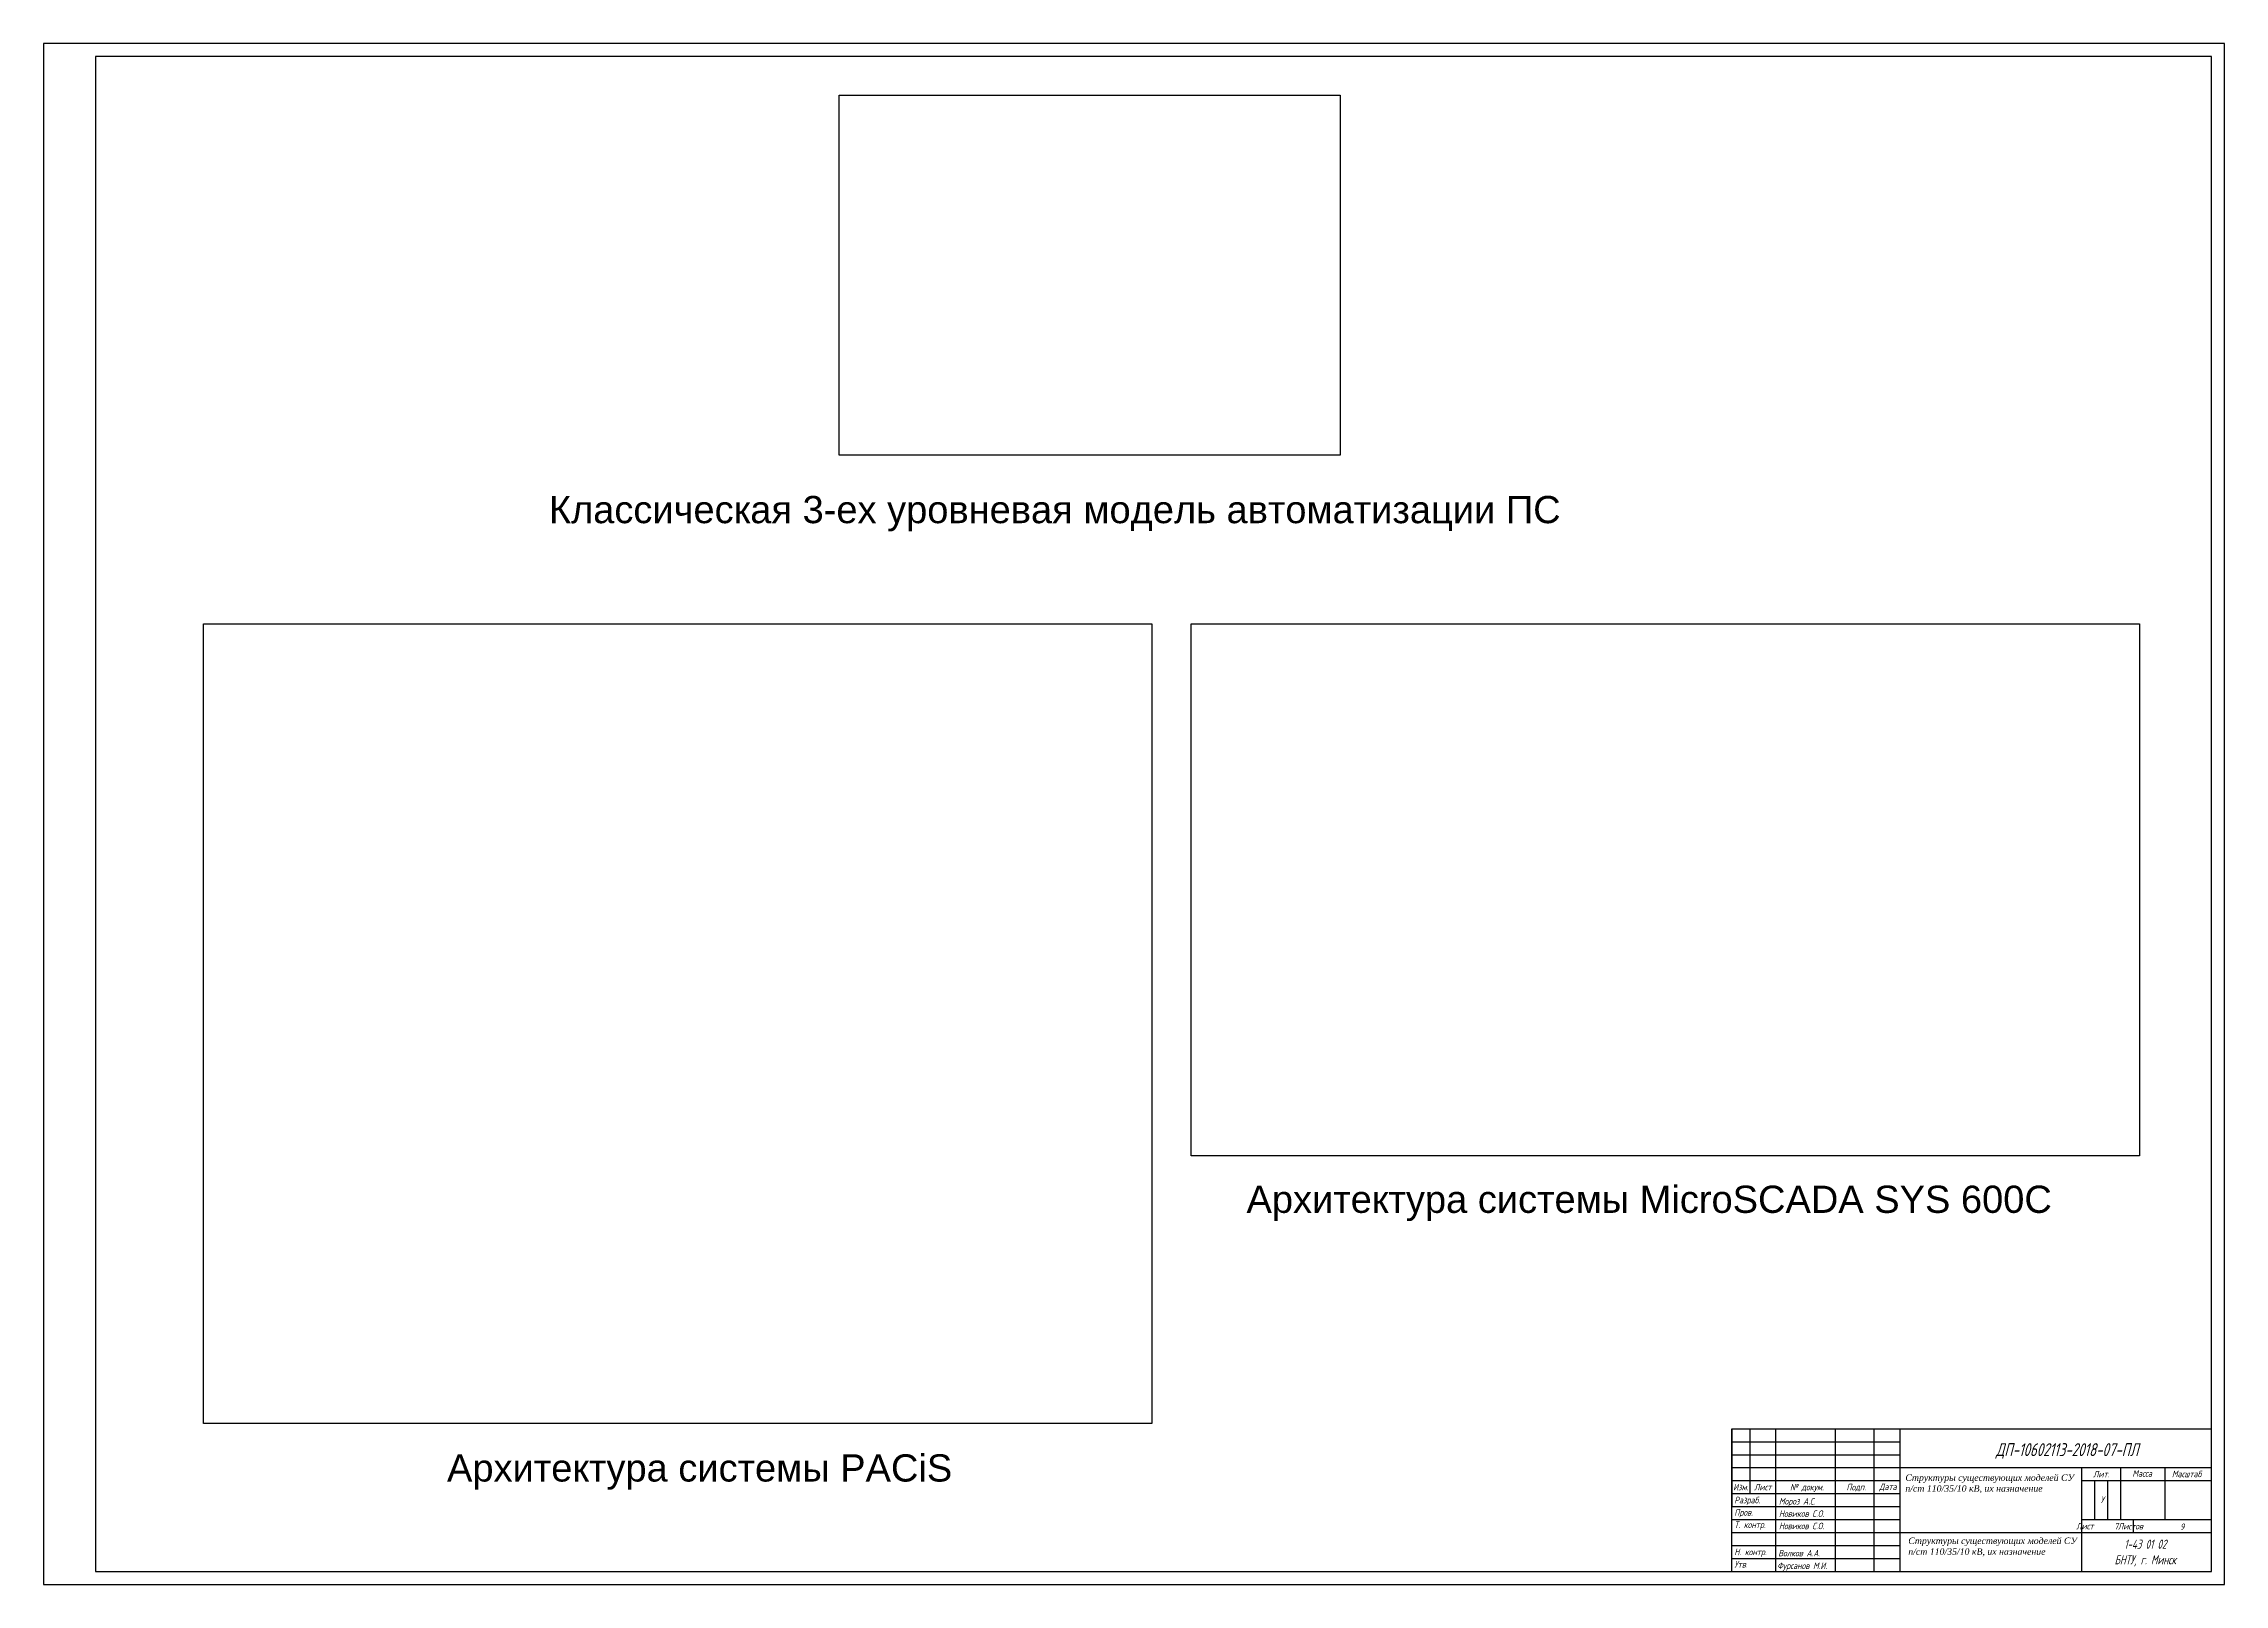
# Model space of a CAD drawing. Header units: millimetres. Extents: x 1971 to 5749, y 1171 to 1783.
# Drawn here: x 2929 to 3770, y 1177 to 1771 of the extents above; entities that cross this region are included whole.
import ezdxf
from ezdxf.enums import TextEntityAlignment as Align

# ---------------------------------------------------------------- set-up
doc = ezdxf.new("R2010")
doc.units = ezdxf.units.MM
doc.styles.get("Standard").update_dxf_attribs({"font": 'arial.ttf'})
doc.styles.add('А2.5', font='geniso.shx', dxfattribs={"width": 0.8, "oblique": 15, "height": 2.5})
doc.styles.add('А3.5', font='geniso.shx', dxfattribs={"width": 0.8, "oblique": 15, "height": 3.5, "bigfont": '@extfont2.shx'})
doc.styles.add('А5', font='geniso.shx', dxfattribs={"width": 0.8, "oblique": 15, "height": 5, "bigfont": '@extfont2.shx'})
picture_1 = doc.add_image_def('image1.jpg', size_in_pixel=(1024, 863))
picture_2 = doc.add_image_def('image2.jpg', size_in_pixel=(1024, 574))
picture_3 = doc.add_image_def('image3.jpg', size_in_pixel=(1998, 1435))

msp = doc.modelspace()

# ---------------------------------------------------------------- linework, layer by layer
for p, q in [((3769.58, 1771.28), (2928.58, 1771.28)), ((2928.58, 1771.28), (2928.58, 1177.28)), ((3764.58, 1766.28), (2948.58, 1766.28)), ((2948.58, 1766.28), (2948.58, 1182.28)), ((3764.58, 1182.28), (3764.58, 1766.28)), ((3769.58, 1177.28), (3769.58, 1771.28)), ((3579.58, 1237.28), (3764.58, 1237.28)), ((3579.58, 1182.28), (3579.58, 1237.28)), ((3579.58, 1237.28), (3579.58, 1207.28)), ((3586.58, 1237.28), (3586.58, 1212.28)), ((3596.58, 1182.28), (3596.58, 1237.28)), ((3619.58, 1182.28), (3619.58, 1237.28)), ((3634.58, 1182.28), (3634.58, 1237.28)), ((3644.58, 1182.28), (3644.58, 1237.28)), ((3579.58, 1232.28), (3644.58, 1232.28)), ((3579.58, 1227.28), (3644.58, 1227.28)), ((3579.58, 1222.28), (3644.58, 1222.28)), ((3644.58, 1222.28), (3764.58, 1222.28)), ((3714.58, 1182.28), (3714.58, 1222.28)), ((3729.58, 1222.28), (3729.58, 1202.28)), ((3746.58, 1222.28), (3746.58, 1202.28)), ((3764.58, 1182.28), (3764.58, 1222.28)), ((3579.58, 1217.28), (3644.58, 1217.28)), ((3579.58, 1212.28), (3644.58, 1212.28)), ((3714.58, 1217.28), (3764.58, 1217.28)), ((3719.58, 1202.28), (3719.58, 1217.28)), ((3724.58, 1202.28), (3724.58, 1217.28)), ((3579.58, 1207.28), (3644.58, 1207.28)), ((3579.58, 1202.28), (3644.58, 1202.28)), ((3579.58, 1197.28), (3644.58, 1197.28)), ((3644.58, 1197.28), (3764.58, 1197.28)), ((3714.58, 1202.28), (3764.58, 1202.28)), ((3734.58, 1197.28), (3734.58, 1202.28)), ((3579.58, 1192.28), (3644.58, 1192.28)), ((3579.58, 1187.28), (3644.58, 1187.28)), ((2948.58, 1182.28), (3764.58, 1182.28)), ((2928.58, 1177.28), (3769.58, 1177.28))]:
    msp.add_line(p, q)

# ---------------------------------------------------------------- texts
at = {"oblique": 15, "width": 0.8}
for s, height, style, p in [('ДП-10602113-2018-07-ПЛ', 5, 'А5', (3708.93, 1229.22)), ('Лит.', 2.5, 'А2.5', (3722.08, 1219.78)), ('Масса', 2.5, 'А2.5', (3737.86, 1220.06)), ('Масштаб', 2.5, 'А2.5', (3755.01, 1219.85)), ('Изм.', 2.5, 'А2.5', (3583.08, 1214.78)), ('Лист', 2.5, 'А2.5', (3591.58, 1214.78)), ('№ докум.', 2.5, 'А2.5', (3608.58, 1214.78)), ('Подп.', 2.5, 'А2.5', (3627.59, 1214.78)), ('Дата', 2.5, 'А2.5', (3639.83, 1214.9)), ('     У   ', 2.5, 'А2.5', (3721.12, 1209.98)), ('Лист            ', 2.5, 'А2.5', (3724.29, 1199.74)), ('7', 2.5, 'А2.5', (3727.87, 1199.7)), ('1-43 01 02', 3.5, 'А3.5', (3739.08, 1192.78)), ('Листов                       ', 2.5, 'А2.5', (3749.63, 1199.69)), ('9', 2.5, 'А2.5', (3753.31, 1199.51)), ('БНТУ, г. Минск', 3.5, 'А3.5', (3739.08, 1186.78))]:
    msp.add_text(s, height=height, dxfattribs=dict(at, style=style)).set_placement(p, align=Align.MIDDLE_CENTER)
at = {"style": 'А2.5', "oblique": 15, "width": 0.8}
for s, p in [('Разраб.', (3580.58, 1209.78)), ('Пров.', (3580.58, 1205.03)), ('Мороз А.С.', (3597.79, 1209.3)), ('Новиков С.О.', (3597.79, 1204.55)), ('Т. контр.', (3580.58, 1200.28)), ('Новиков С.О.', (3597.79, 1199.8)), ('Утв.', (3580.58, 1185.03)), ('Н. контр.', (3580.58, 1189.78)), ('Волков А.А.', (3597.53, 1189.32)), ('Фурсанов М.И.', (3597.13, 1184.45))]:
    msp.add_text(s, height=2.5, dxfattribs=at).set_placement(p, align=Align.MIDDLE_LEFT)
at = {"attachment_point": 1}
for s, width, insert, char_height in [('Классическая 3-ех уровневая модель автоматизации ПС', 437.5, (3123.43, 1596.9), 10.5), ('Архитектура системы MicroSCADA SYS 600C', 328.9268, (3392.47, 1331), 10.5), ('Архитектура системы PACiS', 328.9268, (3084.15, 1227.42), 10.5), ('{\\fTimes New Roman|b0|i1|c204|p18;Структуры существующих моделей СУ п/ст 110/35/10 кВ, их назначение}', 65.5299, (3646.55, 1219.68), 2.5), ('{\\fTimes New Roman|b0|i1|c204|p18;Структуры существующих моделей СУ п/ст 110/35/10 кВ, их назначение}', 65.5299, (3647.68, 1195.34), 2.5)]:
    msp.add_mtext_dynamic_manual_height_columns(s, width=width, gutter_width=12.5, heights=[0], dxfattribs=dict(at, insert=insert, char_height=char_height))

# ---------------------------------------------------------------- pictures from other files: only their frames are drawn
image = msp.add_image(picture_3, insert=(3235.34, 1612.62), size_in_units=(193.25, 138.8))
image.dxf.flags = 7
image = msp.add_image(picture_1, insert=(2990.22, 1239.33), size_in_units=(365.71, 308.21))
image.dxf.flags = 7
image = msp.add_image(picture_2, insert=(3371.16, 1342.54), size_in_units=(365.71, 205))
image.dxf.flags = 7

doc.saveas('drawing.dxf')
